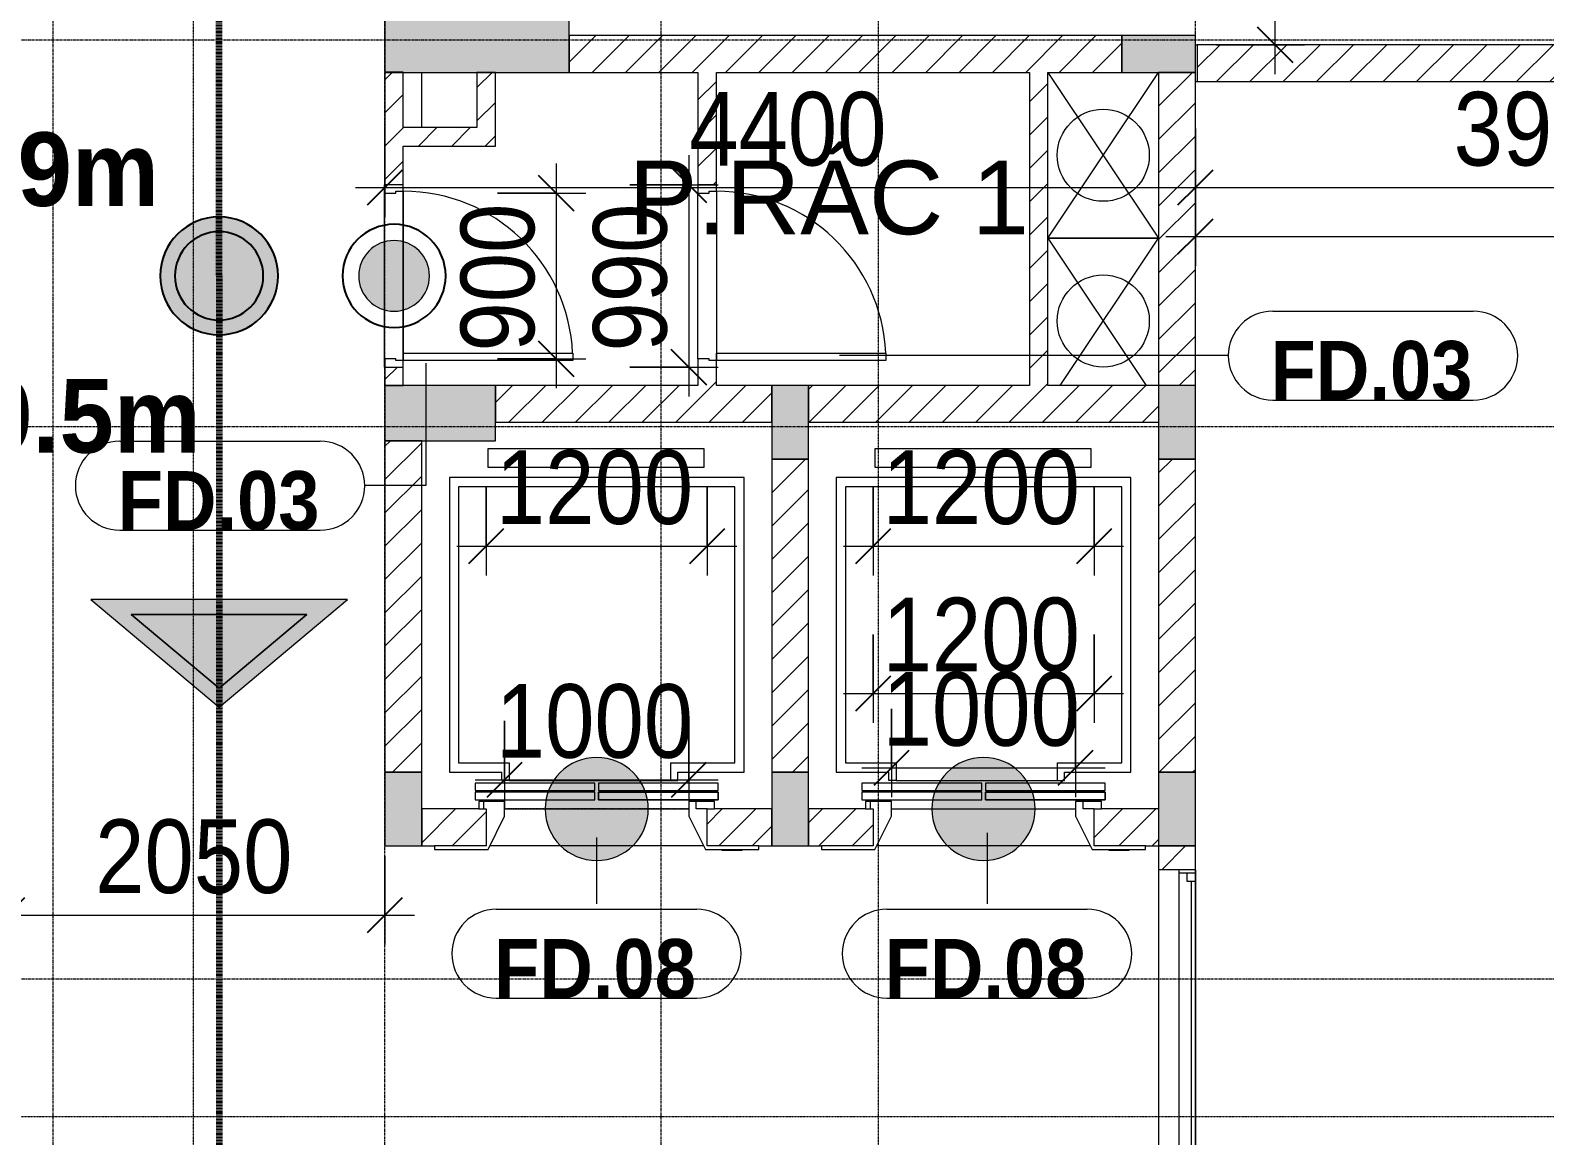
# Model space of a CAD drawing. Header units: millimetres. Extents: x 1591 to 239243, y -15958 to 82755.
# Drawn here: x 144526 to 152748, y 47587 to 53591 of the extents above; entities that cross this region are included whole.
import ezdxf

# ---------------------------------------------------------------- set-up
doc = ezdxf.new("R2010")
doc.units = ezdxf.units.MM
for name, pattern in [('1 NÉT CALL OUT', [6, 3, -3]), ('Dash 1_8_', [6.35, 3.175, -3.175]), ('Dash Dot 3_16_', [7.9375, 4.7625, -1.5875, 0, -1.5875]), ('Grid Line', [22.225, 12.7, -3.175, 3.175, -3.175])]:
    doc.linetypes.add(name, pattern=pattern)
for name, color, linetype, lineweight in [('0-1', 250, 'Continuous', 5), ('0-2', 7, 'Continuous', 9), ('A-ANNO-DIMS', 211, 'Continuous', 9), ('A-ANNO-DIMS-160', 211, 'Continuous', 9), ('A-ANNO-NOTE', 131, 'Continuous', 9), ('A-ANNO-NOTE-1', 131, 'Continuous', 25), ('A-AREA', 32, 'Dash 1_8_', 9), ('A-AREA-IDEN', 2, 'Continuous', 9), ('A-DETL-3', 90, '1 NÉT CALL OUT', 100), ('A-DETL-GENF-2', 10, 'Continuous', 9), ('A-DOOR-3', 10, 'Continuous', 9), ('A-DOOR-FRAM-1', 10, 'Continuous', 9), ('A-DOOR-IDEN', 31, 'Continuous', 9), ('A-FLOR', 192, 'Continuous', 9), ('A-FLOR-1', 7, 'Continuous', 9), ('A-FLOR-2', 9, 'Continuous', 9), ('A-GLAZ', 151, 'Continuous', 9), ('A-WALL', 113, 'Continuous', 9), ('A-WALL-3', 113, 'Continuous', 18), ('A-WALL-PATT-2', 111, 'Continuous', 9), ('G-ANNO-SYMB-1', 111, 'Dash Dot 3_16_', 18), ('G-ANNO-TEXT-2', 142, 'Continuous', 9), ('S-COLS-1', 52, 'Continuous', 5), ('S-COLS-2', 250, 'Continuous', 18), ('S-GRID-1', 1, 'Grid Line', 9)]:
    doc.layers.add(name, color=color, linetype=linetype, lineweight=lineweight)
doc.styles.add('Arial_10', font='arial_0.ttf', dxfattribs={"width": 0.95, "height": 400})
doc.styles.add('Arial_9', font='arial_0.ttf', dxfattribs={"height": 400})
doc.styles.add('Arial_B_4', font='arialbd_0.ttf', dxfattribs={"width": 0.9, "height": 320})
doc.styles.add('UTM Avo', font='UTM Avo.ttf', dxfattribs={"width": 0.9, "height": 400})
doc.dimstyles.new('1_Dim_chi_tiet_2_5', dxfattribs={"dimscale": 304.8, "dimtxt": 399.720379, "dimasz": 0.629921, "dimexe": 0.524934, "dimexo": 0.0625, "dimgap": 0.052493, "dimtad": 1, "dimdec": 0, "dimrnd": 5, "dimzin": 0, "dimdsep": 46, "dimtxsty": 'UTM Avo', "dimblk1": 'OBLIQUE', "dimblk2": 'OBLIQUE', "dimsah": 1, "dimcen": 0.09, "dimdle": 0.524934, "dimazin": 0, "dimtfac": 1, "dimtdec": 4, "dimtix": 1, "dimtmove": 0, "dimatfit": 3, "dimfxl": 1.049869, "dimfxlon": 1, "dimtvp": 1, "dimtolj": 1, "dimtzin": 0, "dimarcsym": 2})
doc.dimstyles.new('1_Dim_chi_tiet_2_5_1', dxfattribs={"dimscale": 304.8, "dimtxt": 399.720379, "dimasz": 0.629921, "dimexe": 0.524934, "dimexo": 0.0625, "dimgap": 0.052493, "dimtad": 1, "dimdec": 0, "dimrnd": 5, "dimzin": 0, "dimdsep": 46, "dimtxsty": 'UTM Avo', "dimblk1": 'OBLIQUE', "dimblk2": 'OBLIQUE', "dimsah": 1, "dimcen": 0.09, "dimdle": 0.524934, "dimazin": 0, "dimtfac": 1, "dimtdec": 4, "dimtix": 1, "dimtmove": 0, "dimatfit": 3, "dimfxl": 1.049869, "dimfxlon": 1, "dimtvp": 1, "dimtolj": 1, "dimtzin": 0, "dimarcsym": 2})
pattern_1 = [(45, (101998.83, 0), (-90.50967, 90.50967), [])]

# ---------------------------------------------------------------- blocks, each defined once
blk = doc.blocks.new('NCV_TKTC_KET CAU_rvt-1-TKCS_MB TẦNG 5')
at = {"layer": 'S-COLS-1'}
for points in [[(44952.6, 53361.9), (45452.6, 53362.3), (45452.6, 53711.9), (44452.6, 53711.9), (44452.6, 53361.9), (44831.3, 53361.9)], [(48833.1, 53362.3), (48852.6, 53362.3), (48852.6, 53562.3), (48452.6, 53561.9), (48452.6, 53362.3), (48652.6, 53362.3)], [(44652.6, 51361.9), (45052.6, 51361.9), (45052.6, 51661.9), (44452.6, 51661.9), (44452.6, 51361.9), (44652.6, 51361.9)], [(46752.6, 51261.9), (46752.6, 51661.9), (46552.6, 51661.9), (46552.6, 51261.9)], [(48652.6, 51261.9), (48852.6, 51261.9), (48852.6, 51661.9), (48652.6, 51661.9), (48652.6, 51461.9)], [(44452.6, 49161.9), (44652.6, 49161.9), (44652.6, 49561.9), (44452.6, 49561.9), (44452.6, 49486.9)], [(46752.6, 49161.9), (46752.6, 49561.9), (46552.6, 49561.9), (46552.6, 49161.9)], [(48652.6, 49161.9), (48852.6, 49161.9), (48852.5, 49561.9), (48652.6, 49561.9), (48652.6, 49161.9)]]:
    blk.add_hatch(color=256, dxfattribs=at).paths.add_polyline_path(points)
at = {"layer": 'A-FLOR-1'}
for p, q in [((44652.6, 53061.9), (44652.6, 53361.9)), ((48852.6, 53311.9), (48862.6, 53311.9))]:
    blk.add_line(p, q, dxfattribs=at)
at = {"layer": 'S-COLS-2'}
for p, q in [((44452.6, 53711.9), (44452.6, 53361.9)), ((45452.6, 53361.9), (45452.6, 53711.9)), ((48452.6, 53562.3), (48452.6, 53362.3)), ((48852.6, 53562.3), (48452.6, 53562.3)), ((48852.6, 53362.3), (48852.6, 53562.3)), ((44452.6, 53361.9), (45452.6, 53361.9)), ((48452.6, 53362.3), (48852.6, 53362.3)), ((44452.6, 51661.9), (44452.6, 51361.9)), ((45052.6, 51661.9), (44452.6, 51661.9)), ((45052.6, 51361.9), (45052.6, 51661.9)), ((46752.6, 51661.9), (46552.6, 51661.9)), ((46552.6, 51661.9), (46552.6, 51261.9)), ((46752.6, 51261.9), (46752.6, 51661.9)), ((48852.6, 51661.9), (48652.6, 51661.9)), ((48652.6, 51661.9), (48652.6, 51261.9)), ((48852.6, 51261.9), (48852.6, 51661.9)), ((44452.6, 51361.9), (45052.6, 51361.9)), ((46552.6, 51261.9), (46752.6, 51261.9)), ((48652.6, 51261.9), (48852.6, 51261.9)), ((44652.6, 49561.9), (44452.6, 49561.9)), ((44452.6, 49561.9), (44452.6, 49161.9)), ((44652.6, 49161.9), (44652.6, 49561.9)), ((46752.6, 49561.9), (46552.6, 49561.9)), ((46552.6, 49561.9), (46552.6, 49161.9)), ((46752.6, 49161.9), (46752.6, 49561.9)), ((48852.6, 49561.9), (48652.6, 49561.9)), ((48652.6, 49561.9), (48652.6, 49161.9)), ((48852.6, 49161.9), (48852.6, 49561.9)), ((44452.6, 49161.9), (44652.6, 49161.9)), ((46552.6, 49161.9), (46752.6, 49161.9)), ((48652.6, 49161.9), (48852.6, 49161.9))]:
    blk.add_line(p, q, dxfattribs=at)
blk = doc.blocks.new('NCV_TKTC_TANG 5_rvt-1-TKCS_MB TẦNG 5')
at = {"layer": 'A-FLOR-2'}
blk.add_line((48852.6, 53511.9), (48862.6, 53511.9), dxfattribs=at)
blk = doc.blocks.new('1_FAMILY RVT - W01-WxH 1400x3200xmm-489780-TKCS_MB TẦNG 5')
at = {"layer": 'A-GLAZ'}
for p, q in [((698.4, 172.39), (749.2, 197.79)), ((698.4, 172.39), (749.2, 146.99)), ((698.4, 172.39), (901.6, 172.39)), ((-1600, 96.19), (-1600, -103.81)), ((1600, 96.19), (-1600, 96.19)), ((-1600, 96.19), (-1536.5, 96.19)), ((-1580.95, 96.19), (-1580.95, 7.29)), ((-1536.5, 96.19), (-22.225, 96.19)), ((-1536.5, 96.19), (-1536.5, 51.74)), ((-22.225, 7.29), (-22.225, 96.19)), ((-22.225, 96.19), (22.225, 96.19)), ((22.225, 96.19), (1580.95, 96.19)), ((22.225, 96.19), (22.225, 7.29)), ((1580.95, 96.19), (1600, 96.19)), ((1580.95, 96.19), (1580.95, 7.29)), ((1600, -103.81), (1600, 96.19)), ((-1600, 7.29), (-1580.95, 7.29)), ((-1536.5, 51.74), (-1580.95, 51.74)), ((-1580.95, 7.29), (-22.225, 7.29)), ((-1536.5, 73.965), (-22.225, 73.965)), ((22.225, 51.74), (-22.225, 51.74)), ((-22.225, 7.29), (22.225, 7.29)), ((22.225, 29.515), (1536.5, 29.515)), ((22.225, 7.29), (1536.5, 7.29)), ((1536.5, 51.74), (1536.5, 7.29)), ((1580.95, 51.74), (1536.5, 51.74)), ((1536.5, 7.29), (1600, 7.29)), ((-1600, -103.81), (1600, -103.81))]:
    blk.add_line(p, q, dxfattribs=at)
blk = doc.blocks.new('Thang may HIEN - Dài x Rộng - 2000x2000-2402764-TKCS_MB TẦNG 5')
at = {"layer": 'A-DOOR-3'}
for p, q in [((-590, 120), (-880, 120)), ((-880, 120), (-880, 100)), ((-880, 100), (-600, 100)), ((-680, 124), (-790, 124)), ((-790, 124), (-790, 120)), ((-680, 120), (-680, 124)), ((-600, 100), (-600, -100)), ((-500, -60), (-590, 120)), ((590, 120), (500, -60)), ((880, 120), (590, 120)), ((600, -100), (600, 100)), ((600, 100), (880, 100)), ((880, 100), (880, 120)), ((-500, -140), (-500, -60)), ((500, -60), (500, -140)), ((-660, -190.4), (-660, -150.4)), ((-660, -150.4), (-10, -150.4)), ((-10, -150.4), (-660, -150.4)), ((-660, -150.4), (-660, -190.4)), ((-600, -100), (-640, -100)), ((-640, -100), (-640, -140)), ((-640, -140), (-540, -140)), ((-600, -100), (-540, -100)), ((-540, -100), (-540, -140)), ((-540, -140), (-500, -140)), ((-10, -150.4), (-10, -190.4)), ((-10, -190.4), (-10, -150.4)), ((660, -150.4), (10, -150.4)), ((10, -150.4), (10, -190.4)), ((10, -150.4), (10, -190.4)), ((660, -150.4), (10, -150.4)), ((500, -140), (615, -140)), ((615, -100), (600, -100)), ((615, -140), (615, -100)), ((640, -100), (615, -100)), ((615, -140), (640, -140)), ((640, -140), (640, -100)), ((660, -190.4), (660, -150.4)), ((660, -190.4), (660, -150.4)), ((-10, -190.4), (-660, -190.4)), ((-660, -190.4), (-10, -190.4)), ((-10, -200.4), (-660, -200.4)), ((-660, -200.4), (-660, -240.4)), ((-10, -200.4), (-660, -200.4)), ((-660, -200.4), (-660, -240.4)), ((-660, -240.4), (-10, -240.4)), ((-660, -240.4), (-10, -240.4)), ((-10, -240.4), (-10, -200.4)), ((-10, -240.4), (-10, -200.4)), ((10, -190.4), (660, -190.4)), ((10, -190.4), (660, -190.4)), ((10, -200.4), (10, -240.4)), ((660, -200.4), (10, -200.4)), ((10, -200.4), (10, -240.4)), ((660, -200.4), (10, -200.4)), ((10, -240.4), (660, -240.4)), ((10, -240.4), (660, -240.4)), ((660, -240.4), (660, -200.4)), ((660, -240.4), (660, -200.4)), ((-440, -300), (-800, -300)), ((-800, -300), (-800, -1900)), ((-440, -255), (-440, -300)), ((-400, -255), (-440, -255)), ((475, -255), (-400, -255)), ((-400, -350), (-400, -255)), ((475, -255), (515, -255)), ((475, -350), (475, -255)), ((515, -255), (515, -300)), ((800, -300), (515, -300)), ((800, -1900), (800, -300)), ((-400, -350), (-750, -350)), ((-750, -350), (-750, -1850)), ((750, -350), (475, -350)), ((750, -1850), (750, -350)), ((-750, -1850), (750, -1850)), ((-800, -1900), (800, -1900)), ((590.8, -1955.4), (-584.2, -1955.4)), ((-584.2, -1955.4), (-584.2, -2055.4)), ((590.8, -2055.4), (590.8, -1955.4)), ((-584.2, -2055.4), (590.8, -2055.4))]:
    blk.add_line(p, q, dxfattribs=at)
blk = doc.blocks.new('FD_02 - FD_03 - FD_03-KY THUAT-900x2200mm-801878-TKCS_MB TẦNG 5')
at = {"layer": 'A-DETL-GENF-2'}
for p, q in [((420, 50), (420, 970)), ((420, 970), (460, 970)), ((460, 970), (460, 50)), ((460, 50), (420, 50))]:
    blk.add_line(p, q, dxfattribs=at)
blk.add_arc((460, 50), 920, 92.49191, 180, dxfattribs=at)
at = {"layer": 'A-DOOR-FRAM-1'}
for p, q in [((-460, 50), (-495, 50)), ((-495, 50), (-495, -50)), ((-460, 10), (-460, 50)), ((-450, 10), (-460, 10)), ((-450, -50), (-450, 10)), ((460, 10), (450, 10)), ((450, 10), (450, -50)), ((495, 50), (460, 50)), ((460, 50), (460, 10)), ((495, -50), (495, 50)), ((-495, -50), (-450, -50)), ((450, -50), (495, -50))]:
    blk.add_line(p, q, dxfattribs=at)
blk = doc.blocks.new('DIMBLOCK6-TKCS_MB TẦNG 5')
at = {"layer": 'A-ANNO-DIMS-160'}
for p, q in [((144401.4, 49105.2), (144401.4, 48625.2)), ((144401.4, 48785.2), (144401.4, 49105.2)), ((146451.4, 49105.2), (146451.4, 48625.2)), ((146451.4, 48785.2), (146451.4, 49105.2)), ((144241.4, 48785.2), (146611.4, 48785.2))]:
    blk.add_line(p, q, dxfattribs=at)
at = {"layer": 'A-ANNO-DIMS-160', "lineweight": 25}
for p, q in [((144401.4, 48785.2), (144497.4, 48881.2)), ((146451.4, 48785.2), (146547.4, 48881.2)), ((144401.4, 48785.2), (144305.4, 48689.2)), ((146451.4, 48785.2), (146355.4, 48689.2))]:
    blk.add_line(p, q, dxfattribs=at)
at = {"layer": 'A-ANNO-DIMS-160', "color": 0, "insert": (144878.6, 49304.9), "char_height": 400, "width": 1314.636, "attachment_point": 1, "line_spacing_factor": 1.110334, "style": 'UTM Avo'}
blk.add_mtext('2050', dxfattribs=at)
blk = doc.blocks.new('_Oblique')
at = {"color": 0, "linetype": 'ByBlock', "lineweight": -2}
blk.add_line((-0.5, -0.5), (0.5, 0.5), dxfattribs=at)
blk = doc.blocks.new('DIMBLOCK99-TKCS_MB TẦNG 5')
at = {"layer": 'A-ANNO-DIMS-160'}
for p, q in [((148101, 52911.9), (148101, 51601.9)), ((147781, 52751.9), (148261, 52751.9)), ((148101, 52751.9), (147781, 52751.9)), ((147781, 51761.9), (148261, 51761.9)), ((148101, 51761.9), (147781, 51761.9))]:
    blk.add_line(p, q, dxfattribs=at)
at = {"layer": 'A-ANNO-DIMS-160', "lineweight": 25}
for p, q in [((148101, 52751.9), (148005, 52847.9)), ((148101, 52751.9), (148197, 52655.9)), ((148101, 51761.9), (148005, 51857.9)), ((148101, 51761.9), (148197, 51665.9))]:
    blk.add_line(p, q, dxfattribs=at)
at = {"layer": 'A-ANNO-DIMS-160', "color": 0, "insert": (147581.4, 51846.1), "char_height": 400, "width": 985.977, "attachment_point": 1, "rotation": 90, "line_spacing_factor": 1.110334, "style": 'UTM Avo'}
blk.add_mtext('990', dxfattribs=at)
blk = doc.blocks.new('DIMBLOCK146-TKCS_MB TẦNG 5')
at = {"layer": 'A-ANNO-DIMS-160'}
for p, q in [((147382.1, 52866.9), (147382.1, 51646.9)), ((147062.1, 52706.9), (147542.1, 52706.9)), ((147382.1, 52706.9), (147062.1, 52706.9)), ((147062.1, 51806.9), (147542.1, 51806.9)), ((147382.1, 51806.9), (147062.1, 51806.9))]:
    blk.add_line(p, q, dxfattribs=at)
at = {"layer": 'A-ANNO-DIMS-160', "lineweight": 25}
for p, q in [((147382.1, 52706.9), (147286.1, 52802.9)), ((147382.1, 52706.9), (147478.1, 52610.9)), ((147382.1, 51806.9), (147286.1, 51902.9)), ((147382.1, 51806.9), (147478.1, 51710.9))]:
    blk.add_line(p, q, dxfattribs=at)
at = {"layer": 'A-ANNO-DIMS-160', "color": 0, "insert": (146862.5, 51846.1), "char_height": 400, "width": 985.977, "attachment_point": 1, "rotation": 90, "line_spacing_factor": 1.110334, "style": 'UTM Avo'}
blk.add_mtext('900', dxfattribs=at)
blk = doc.blocks.new('STN_Door Tag - STN_Door Tag-1788670-TKCS_MB TẦNG 5')
at = {"layer": 'A-DOOR-IDEN'}
for p, q in [((-3.37, 1.495), (3.431, 1.495)), ((-3.37, -1.524), (3.431, -1.524))]:
    blk.add_line(p, q, dxfattribs=at)
for centre, start, end in [((-3.37, -0.015), 90, 270), ((3.431, -0.015), 270, 90)]:
    blk.add_arc(centre, 1.509, start, end, dxfattribs=at)
blk = doc.blocks.new('DIMBLOCK264-TKCS_MB TẦNG 5')
at = {"layer": 'A-ANNO-DIMS-160'}
for p, q in [((146451.4, 53056.6), (146451.4, 52576.6)), ((146451.4, 52736.6), (146451.4, 53056.6)), ((150851.4, 53056.6), (150851.4, 52576.6)), ((150851.4, 52736.6), (150851.4, 53056.6)), ((146291.4, 52736.6), (150851.4, 52736.6))]:
    blk.add_line(p, q, dxfattribs=at)
at = {"layer": 'A-ANNO-DIMS-160', "lineweight": 25}
for p, q in [((146451.4, 52736.6), (146547.4, 52832.6)), ((150851.4, 52736.6), (150947.4, 52832.6)), ((146451.4, 52736.6), (146355.4, 52640.6)), ((150851.4, 52736.6), (150755.4, 52640.6))]:
    blk.add_line(p, q, dxfattribs=at)
at = {"layer": 'A-ANNO-DIMS-160', "color": 0, "insert": (148103.6, 53256.2), "char_height": 400, "width": 1314.636, "attachment_point": 1, "line_spacing_factor": 1.110334, "style": 'UTM Avo'}
blk.add_mtext('4400', dxfattribs=at)
blk = doc.blocks.new('DIMBLOCK265-TKCS_MB TẦNG 5')
at = {"layer": 'A-ANNO-DIMS-160'}
for p, q in [((150851.4, 53056.6), (150851.4, 52576.6)), ((150851.4, 52736.6), (150851.4, 53056.6)), ((154751.4, 53056.6), (154751.4, 52576.6)), ((154751.4, 52736.6), (154751.4, 53056.6)), ((150851.4, 52736.6), (154751.4, 52736.6))]:
    blk.add_line(p, q, dxfattribs=at)
at = {"layer": 'A-ANNO-DIMS-160', "lineweight": 25}
for p, q in [((150851.4, 52736.6), (150947.4, 52832.6)), ((154751.4, 52736.6), (154847.4, 52832.6)), ((150851.4, 52736.6), (150755.4, 52640.6)), ((154751.4, 52736.6), (154655.4, 52640.6))]:
    blk.add_line(p, q, dxfattribs=at)
at = {"layer": 'A-ANNO-DIMS-160', "color": 0, "insert": (152253.6, 53256.2), "char_height": 400, "width": 1314.636, "attachment_point": 1, "line_spacing_factor": 1.110334, "style": 'UTM Avo'}
blk.add_mtext('3900', dxfattribs=at)
blk = doc.blocks.new('HDNDCT_GHI CHÚ CỬA CHỐNG CHÁY E30 - HDNDCT_GHI CHÚ CỬA CHỐNG CHÁY E30-1614707-TKCS_MB TẦNG 5')
at = {"layer": 'A-ANNO-NOTE'}
h = blk.add_hatch(color=256, dxfattribs=at)
edge = h.paths.add_edge_path()
edge.add_arc((0, 0), 1.75, 0, 180)
edge.add_arc((0, 0), 1.75, 180, 360)
for start, end in [(360, 180), (180, 360)]:
    blk.add_arc((0, 0), 1.75, start, end, dxfattribs=at)
blk = doc.blocks.new('HDNDCT_GHI CHÚ CỬA CHỐNG CHÁY EI60 - HDNDCT_GHI CHÚ CỬA CHỐNG CHÁY EI60-1614697-TKCS_MB TẦNG 5')
at = {"layer": 'A-ANNO-NOTE'}
h = blk.add_hatch(color=256, dxfattribs=at)
edge = h.paths.add_edge_path()
edge.add_arc((0, 0), 1.2, 0, 180)
edge.add_arc((0, 0), 1.2, 180, 360)
for radius, start, end in [(1.75, 360, 180), (1.2, 360, 180), (1.2, 180, 360)]:
    blk.add_arc((0, 0), radius, start, end, dxfattribs=at)
at = {"layer": 'A-ANNO-NOTE-1'}
for start, end in [(360, 180), (180, 360)]:
    blk.add_arc((0, 0), 1.75, start, end, dxfattribs=at)
blk = doc.blocks.new('HDNDCT_DIEM THOAT HIEM XA NHAT - HDNDCT_DIEM THOAT HIEM XA NHAT-1614703-TKCS_MB TẦNG 5')
at = {"layer": 'A-ANNO-NOTE'}
h = blk.add_hatch(color=256, dxfattribs=at)
edge = h.paths.add_edge_path()
edge.add_arc((0, 0), 2, 0, 180)
edge.add_arc((0, 0), 2, 180, 360)
edge = h.paths.add_edge_path()
edge.add_arc((0, 0), 1.5, 180, 360)
edge.add_arc((0, 0), 1.5, 360, 540)
h = blk.add_hatch(color=256, dxfattribs=at)
edge = h.paths.add_edge_path()
edge.add_arc((0, 0), 1.5, 0, 180)
edge.add_arc((0, 0), 1.5, 180, 360)
at = {"layer": 'A-ANNO-NOTE-1'}
for radius, start, end in [(2, 360, 180), (1.5, 0, 180), (1.5, 360, 180), (2, 180, 360), (1.5, 180, 0), (1.5, 180, 360)]:
    blk.add_arc((0, 0), radius, start, end, dxfattribs=at)
blk = doc.blocks.new('HDNDCT_MŨI TÊN THOÁT HIỂM - HDNDCT_MŨI TÊN THOÁT HIỂM-1614704-TKCS_MB TẦNG 5')
at = {"layer": 'A-ANNO-NOTE'}
h = blk.add_hatch(color=256, dxfattribs=at)
h.paths.add_polyline_path([(-3.153, 0), (0.5, 4.353), (0.5, -4.353)])
h.paths.add_polyline_path([(-2.5, 0), (0, -2.979), (0, 2.979)])
blk.add_hatch(color=256, dxfattribs=at).paths.add_polyline_path([(0, 2.979), (0, -2.979), (-2.5, 0)])
for p, q in [((0.5, 4.353), (-3.153, 0)), ((0.5, -4.353), (0.5, 4.353)), ((-2.5, 0), (0, 2.979)), ((0, 2.979), (-2.5, 0)), ((0, 2.979), (0, -2.979)), ((0, -2.979), (0, 2.979)), ((-3.153, 0), (0.5, -4.353)), ((0, -2.979), (-2.5, 0)), ((-2.5, 0), (0, -2.979))]:
    blk.add_line(p, q, dxfattribs=at)
blk = doc.blocks.new('DIMBLOCK282-TKCS_MB TẦNG 5')
at = {"layer": 'A-ANNO-DIMS-160'}
for p, q in [((149101.5, 50309.7), (149101.5, 49829.7)), ((149101.5, 49989.7), (149101.5, 50309.7)), ((150301.5, 50309.7), (150301.5, 49829.7)), ((150301.5, 49989.7), (150301.5, 50309.7)), ((148941.5, 49989.7), (150461.5, 49989.7))]:
    blk.add_line(p, q, dxfattribs=at)
at = {"layer": 'A-ANNO-DIMS-160', "lineweight": 25}
for p, q in [((149101.5, 49989.7), (149197.5, 50085.7)), ((150301.5, 49989.7), (150397.5, 50085.7)), ((149101.5, 49989.7), (149005.5, 49893.7)), ((150301.5, 49989.7), (150205.5, 49893.7))]:
    blk.add_line(p, q, dxfattribs=at)
at = {"layer": 'A-ANNO-DIMS-160', "color": 0, "insert": (149153.7, 50509.3), "char_height": 400, "width": 1314.636, "attachment_point": 1, "line_spacing_factor": 1.110334, "style": 'UTM Avo'}
blk.add_mtext('1200', dxfattribs=at)
blk = doc.blocks.new('DIMBLOCK298-TKCS_MB TẦNG 5')
at = {"layer": 'A-ANNO-DIMS-160'}
for p, q in [((150851.4, 52791.6), (150851.4, 52311.6)), ((150851.4, 52471.6), (150851.4, 52791.6)), ((156651.4, 52791.6), (156651.4, 52311.6)), ((156651.4, 52471.6), (156651.4, 52791.6)), ((150691.4, 52471.6), (156811.4, 52471.6))]:
    blk.add_line(p, q, dxfattribs=at)
at = {"layer": 'A-ANNO-DIMS-160', "lineweight": 25}
for p, q in [((150851.4, 52471.6), (150947.4, 52567.6)), ((156651.4, 52471.6), (156747.4, 52567.6)), ((150851.4, 52471.6), (150755.4, 52375.6)), ((156651.4, 52471.6), (156555.4, 52375.6))]:
    blk.add_line(p, q, dxfattribs=at)
at = {"layer": 'A-ANNO-DIMS-160', "color": 0, "insert": (153203.6, 52991.2), "char_height": 400, "width": 1314.636, "attachment_point": 1, "line_spacing_factor": 1.110334, "style": 'UTM Avo'}
blk.add_mtext('5800', dxfattribs=at)
blk = doc.blocks.new('DIMBLOCK312-TKCS_MB TẦNG 5')
at = {"layer": 'A-ANNO-DIMS-160'}
for p, q in [((151284.7, 53351.9), (151284.7, 61796.9)), ((150964.7, 61636.9), (151444.7, 61636.9)), ((151284.7, 61636.9), (150964.7, 61636.9)), ((150964.7, 53511.9), (151444.7, 53511.9)), ((151284.7, 53511.9), (150964.7, 53511.9))]:
    blk.add_line(p, q, dxfattribs=at)
at = {"layer": 'A-ANNO-DIMS-160', "lineweight": 25}
for p, q in [((151284.7, 61636.9), (151188.7, 61732.9)), ((151284.7, 61636.9), (151380.7, 61540.9)), ((151284.7, 53511.9), (151188.7, 53607.9)), ((151284.7, 53511.9), (151380.7, 53415.9))]:
    blk.add_line(p, q, dxfattribs=at)
at = {"layer": 'A-ANNO-DIMS-160', "color": 0, "insert": (150765, 57026.7), "char_height": 400, "width": 1314.636, "attachment_point": 1, "rotation": 90, "line_spacing_factor": 1.110334, "style": 'UTM Avo'}
blk.add_mtext('8125', dxfattribs=at)
blk = doc.blocks.new('DIMBLOCK325-TKCS_MB TẦNG 5')
at = {"layer": 'A-ANNO-DIMS-160'}
for p, q in [((147001.4, 51109.7), (147001.4, 50629.7)), ((147001.4, 50789.7), (147001.4, 51109.7)), ((148201.4, 51109.7), (148201.4, 50629.7)), ((148201.4, 50789.7), (148201.4, 51109.7)), ((146841.4, 50789.7), (148361.4, 50789.7))]:
    blk.add_line(p, q, dxfattribs=at)
at = {"layer": 'A-ANNO-DIMS-160', "lineweight": 25}
for p, q in [((147001.4, 50789.7), (147097.4, 50885.7)), ((148201.4, 50789.7), (148297.4, 50885.7)), ((147001.4, 50789.7), (146905.4, 50693.7)), ((148201.4, 50789.7), (148105.4, 50693.7))]:
    blk.add_line(p, q, dxfattribs=at)
at = {"layer": 'A-ANNO-DIMS-160', "color": 0, "insert": (147053.6, 51309.3), "char_height": 400, "width": 1314.636, "attachment_point": 1, "line_spacing_factor": 1.110334, "style": 'UTM Avo'}
blk.add_mtext('1200', dxfattribs=at)
blk = doc.blocks.new('DIMBLOCK326-TKCS_MB TẦNG 5')
at = {"layer": 'A-ANNO-DIMS-160'}
for p, q in [((147101.4, 49840.1), (147101.4, 49360.1)), ((147101.4, 49520.1), (147101.4, 49840.1)), ((148101.4, 49840.1), (148101.4, 49360.1)), ((148101.4, 49520.1), (148101.4, 49840.1)), ((146941.4, 49520.1), (148261.4, 49520.1))]:
    blk.add_line(p, q, dxfattribs=at)
at = {"layer": 'A-ANNO-DIMS-160', "lineweight": 25}
for p, q in [((147101.4, 49520.1), (147197.4, 49616.1)), ((148101.4, 49520.1), (148197.4, 49616.1)), ((147101.4, 49520.1), (147005.4, 49424.1)), ((148101.4, 49520.1), (148005.4, 49424.1))]:
    blk.add_line(p, q, dxfattribs=at)
at = {"layer": 'A-ANNO-DIMS-160', "color": 0, "insert": (147053.6, 50039.7), "char_height": 400, "width": 1314.636, "attachment_point": 1, "line_spacing_factor": 1.110334, "style": 'UTM Avo'}
blk.add_mtext('1000', dxfattribs=at)
blk = doc.blocks.new('DIMBLOCK327-TKCS_MB TẦNG 5')
at = {"layer": 'A-ANNO-DIMS-160'}
for p, q in [((149201.5, 49905.2), (149201.5, 49425.2)), ((149201.5, 49585.2), (149201.5, 49905.2)), ((150201.5, 49905.2), (150201.5, 49425.2)), ((150201.5, 49585.2), (150201.5, 49905.2)), ((149041.5, 49585.2), (150361.5, 49585.2))]:
    blk.add_line(p, q, dxfattribs=at)
at = {"layer": 'A-ANNO-DIMS-160', "lineweight": 25}
for p, q in [((149201.5, 49585.2), (149297.5, 49681.2)), ((150201.5, 49585.2), (150297.5, 49681.2)), ((149201.5, 49585.2), (149105.5, 49489.2)), ((150201.5, 49585.2), (150105.5, 49489.2))]:
    blk.add_line(p, q, dxfattribs=at)
at = {"layer": 'A-ANNO-DIMS-160', "color": 0, "insert": (149153.7, 50104.9), "char_height": 400, "width": 1314.636, "attachment_point": 1, "line_spacing_factor": 1.110334, "style": 'UTM Avo'}
blk.add_mtext('1000', dxfattribs=at)
blk = doc.blocks.new('DIMBLOCK328-TKCS_MB TẦNG 5')
at = {"layer": 'A-ANNO-DIMS-160'}
for p, q in [((149101.5, 51109.7), (149101.5, 50629.7)), ((149101.5, 50789.7), (149101.5, 51109.7)), ((150301.5, 51109.7), (150301.5, 50629.7)), ((150301.5, 50789.7), (150301.5, 51109.7)), ((148941.5, 50789.7), (150461.5, 50789.7))]:
    blk.add_line(p, q, dxfattribs=at)
at = {"layer": 'A-ANNO-DIMS-160', "lineweight": 25}
for p, q in [((149101.5, 50789.7), (149197.5, 50885.7)), ((150301.5, 50789.7), (150397.5, 50885.7)), ((149101.5, 50789.7), (149005.5, 50693.7)), ((150301.5, 50789.7), (150205.5, 50693.7))]:
    blk.add_line(p, q, dxfattribs=at)
at = {"layer": 'A-ANNO-DIMS-160', "color": 0, "insert": (149153.7, 51309.3), "char_height": 400, "width": 1314.636, "attachment_point": 1, "line_spacing_factor": 1.110334, "style": 'UTM Avo'}
blk.add_mtext('1200', dxfattribs=at)

msp = doc.modelspace()

# ---------------------------------------------------------------- hatches: boundary and pattern name
at = {"layer": 'A-WALL-PATT-2'}
h = msp.add_hatch(dxfattribs=at)
h.set_pattern_fill('FP_1', color=256, style=0, pattern_type=2)
h.set_pattern_definition(pattern_1)
h.paths.add_polyline_path([(147451.5, 53361.9), (150451.5, 53362.3), (150451.5, 53561.9), (147451.5, 53561.9), (147451.5, 53362)])
h = msp.add_hatch(dxfattribs=at)
h.set_pattern_fill('FP_1', color=256, style=0, pattern_type=2)
h.set_pattern_definition(pattern_1)
h.paths.add_polyline_path([(151666.2, 53311.9), (154751.5, 53311.9), (154751.5, 53511.9), (150861.5, 53511.9), (150861.5, 53311.9), (151151.8, 53311.9)])
h = msp.add_hatch(dxfattribs=at)
h.set_pattern_fill('FP_1', color=256, style=0, pattern_type=2)
h.set_pattern_definition(pattern_1)
h.paths.add_polyline_path([(146551.4, 51661.9), (146551.4, 51761.9), (146451.4, 51761.9), (146451.5, 51661.9)])
h.paths.add_polyline_path([(146551.4, 52751.9), (146551.4, 53361.9), (146451.4, 53361.9), (146451.5, 52751.9), (146511.4, 52751.9)])
h = msp.add_hatch(dxfattribs=at)
h.set_pattern_fill('FP_1', color=256, style=0, pattern_type=2)
h.set_pattern_definition(pattern_1)
h.paths.add_polyline_path([(147051.5, 52961.9), (147051.5, 53361.9), (146951.5, 53361.9), (146951.5, 52961.9), (147051.5, 52961.9)])
h = msp.add_hatch(dxfattribs=at)
h.set_pattern_fill('FP_1', color=256, style=0, pattern_type=2)
h.set_pattern_definition(pattern_1)
h.paths.add_polyline_path([(148151.3, 51661.9), (148251.3, 51661.9), (148251.3, 51761.9), (148151.3, 51761.9), (148151.3, 51728.6)])
h.paths.add_polyline_path([(148251.3, 52751.9), (148251.3, 53361.9), (148151.3, 53361.9), (148151.3, 52751.9), (148211.3, 52751.9)])
h = msp.add_hatch(dxfattribs=at)
h.set_pattern_fill('FP_1', color=256, style=0, pattern_type=2)
h.set_pattern_definition(pattern_1)
h.paths.add_polyline_path([(150051.3, 51661.9), (150051.3, 53361.9), (149951.3, 53361.9), (149951.3, 51661.9)])
h = msp.add_hatch(dxfattribs=at)
h.set_pattern_fill('FP_1', color=256, style=0, pattern_type=2)
h.set_pattern_definition(pattern_1)
h.paths.add_polyline_path([(150651.5, 51661.9), (150851.5, 51661.9), (150851.4, 53361.9), (150651.5, 53361.9), (150651.5, 53246.5)])
h = msp.add_hatch(dxfattribs=at)
h.set_pattern_fill('FP_1', color=256, style=0, pattern_type=2)
h.set_pattern_definition(pattern_1)
h.paths.add_polyline_path([(146932.7, 52961.9), (146951.5, 52961.9), (146951.5, 53061.9), (146551.4, 53061.9), (146551.4, 52961.9), (146915.8, 52961.9)])
h = msp.add_hatch(dxfattribs=at)
h.set_pattern_fill('FP_1', color=256, style=0, pattern_type=2)
h.set_pattern_definition(pattern_1)
h.paths.add_polyline_path([(148551.4, 51461.9), (148551.5, 51462), (148551.5, 51661.9), (147051.4, 51661.9), (147051.4, 51461.9)])
h = msp.add_hatch(dxfattribs=at)
h.set_pattern_fill('FP_1', color=256, style=0, pattern_type=2)
h.set_pattern_definition(pattern_1)
h.paths.add_polyline_path([(150651.5, 51461.9), (150651.5, 51661.9), (148751.5, 51661.9), (148751.5, 51461.9), (150054.2, 51461.9)])
h = msp.add_hatch(dxfattribs=at)
h.set_pattern_fill('FP_1', color=256, style=0, pattern_type=2)
h.set_pattern_definition(pattern_1)
h.paths.add_polyline_path([(146451.4, 49561.9), (146651.4, 49561.9), (146651.4, 51361.9), (146451.4, 51361.9), (146451.4, 49561.9)])
h = msp.add_hatch(dxfattribs=at)
h.set_pattern_fill('FP_1', color=256, style=0, pattern_type=2)
h.set_pattern_definition(pattern_1)
h.paths.add_polyline_path([(148551.5, 49561.9), (148751.5, 49561.9), (148751.5, 51261.9), (148551.5, 51261.9), (148551.5, 51130.1)])
h = msp.add_hatch(dxfattribs=at)
h.set_pattern_fill('FP_1', color=256, style=0, pattern_type=2)
h.set_pattern_definition(pattern_1)
h.paths.add_polyline_path([(150651.5, 49561.9), (150851.5, 49561.9), (150851.5, 51261.9), (150651.5, 51261.9), (150651.5, 51130.1)])
h = msp.add_hatch(dxfattribs=at)
h.set_pattern_fill('FP_1', color=256, style=0, pattern_type=2)
h.set_pattern_definition(pattern_1)
h.paths.add_polyline_path([(148481.4, 49161.9), (148551.5, 49161.9), (148551.5, 49361.9), (148201.4, 49361.9), (148201.4, 49161.9), (148442.1, 49161.9)])
h.paths.add_polyline_path([(146830.1, 49161.9), (147001.4, 49161.9), (147001.4, 49361.9), (146651.4, 49361.9), (146651.4, 49161.9), (146721.4, 49161.9)])
h = msp.add_hatch(dxfattribs=at)
h.set_pattern_fill('FP_1', color=256, style=0, pattern_type=2)
h.set_pattern_definition(pattern_1)
h.paths.add_polyline_path([(150301.5, 49161.9), (150651.4, 49161.9), (150651.4, 49361.9), (150301.5, 49361.9), (150301.5, 49321.9)])
h.paths.add_polyline_path([(148751.5, 49161.9), (149101.5, 49161.9), (149101.5, 49361.9), (148751.5, 49361.9), (148751.5, 49221.9)])
h = msp.add_hatch(dxfattribs=at)
h.set_pattern_fill('FP_1', color=256, style=0, pattern_type=2)
h.set_pattern_definition(pattern_1)
h.paths.add_polyline_path([(150851.5, 45737), (150851.3, 45832), (150651.5, 45832), (150651.5, 45737), (150851.4, 45737)])
h.paths.add_polyline_path([(150851.3, 49032), (150851.5, 49032), (150851.3, 49161.9), (150651.5, 49161.9), (150651.5, 49032), (150684.4, 49032)])

# ---------------------------------------------------------------- linework, layer by layer
at = {"layer": '0-2'}
for p, q in [((150051.4, 52462.3), (150651.3, 53361.9)), ((150051.4, 53361.9), (150651.3, 52462.3)), ((150051.4, 52462.3), (150051.4, 53361.9)), ((150451.5, 53361.9), (150651.3, 53361.9)), ((150651.3, 53361.9), (150651.3, 52462.3)), ((150651.3, 52462.3), (150051.4, 52462.3)), ((150051.4, 52461.9), (150584.9, 51661.9)), ((150051.4, 51661.9), (150051.4, 52461.9)), ((150051.4, 52461.9), (150651.3, 52461.9)), ((150117.9, 51661.9), (150651.3, 52461.9)), ((150651.3, 52461.9), (150651.3, 51661.9))]:
    msp.add_line(p, q, dxfattribs=at)
for centre in [(150351.3, 52911.9), (150351.3, 52011.9)]:
    msp.add_circle(centre, 250, dxfattribs=at)
at = {"layer": 'A-AREA'}
for p, q in [((150851.5, 53511.9), (150861.5, 53511.9)), ((148101.4, 49361.9), (147101.4, 49361.9)), ((149201.5, 49361.9), (150201.5, 49361.9))]:
    msp.add_line(p, q, dxfattribs=at)
at = {"layer": 'A-DETL-3'}
for q in [(145551.4, 71435.3), (145551.4, 36340.3)]:
    msp.add_line((145551.4, 52256.9), q, dxfattribs=at)
at = {"layer": 'A-DOOR-IDEN'}
for p, q in [((148919.7, 51825.6), (149953.2, 51825.6)), ((149953.2, 51825.6), (151030.3, 51825.6)), ((146674.5, 51783), (146674.5, 51118.9)), ((146674.5, 51118.9), (146342.4, 51118.9)), ((147600.2, 49206.7), (147600.2, 48847.5)), ((149720.4, 49233), (149720.4, 48847.5))]:
    msp.add_line(p, q, dxfattribs=at)
at = {"layer": 'A-FLOR'}
for p, q in [((146651.4, 53061.9), (146651.4, 53361.9)), ((150051.4, 52462.3), (150051.4, 53361.9)), ((150451.5, 53361.9), (150651.5, 53361.9)), ((150651.5, 53361.9), (150651.5, 53362.4)), ((146451.4, 52751.9), (146448.4, 52751.9)), ((146448.4, 52751.9), (146448.4, 51761.9)), ((146551.4, 52716.9), (146551.4, 51796.9)), ((146551.4, 51796.9), (146551.4, 52716.9)), ((150651.5, 52462.3), (150051.4, 52462.3)), ((150051.4, 51661.9), (150051.4, 52461.9)), ((150051.4, 52461.9), (150651.5, 52461.9)), ((146448.4, 51761.9), (146451.4, 51761.9)), ((148551.4, 51461.9), (148551.4, 51437.4))]:
    msp.add_line(p, q, dxfattribs=at)
at = {"layer": 'A-WALL'}
for p, q in [((148151.3, 51806.9), (148151.3, 52706.9)), ((148251.3, 52716.9), (148251.3, 51796.9)), ((147101.4, 49361.9), (148101.4, 49361.9)), ((149201.5, 49361.9), (150201.5, 49361.9)), ((148181.4, 49161.9), (147021.4, 49161.9)), ((150281.5, 49161.9), (149121.5, 49161.9))]:
    msp.add_line(p, q, dxfattribs=at)
at = {"layer": 'A-WALL-3'}
for p, q in [((150451.5, 53561.9), (147451.5, 53561.9)), ((147451.5, 53561.9), (147451.5, 53361.9)), ((150451.5, 53361.9), (150451.5, 53561.9)), ((154751.5, 53511.9), (150861.5, 53511.9)), ((150861.5, 53511.9), (150861.5, 53311.9)), ((146451.4, 53362.4), (146451.4, 52751.9)), ((146551.4, 53362.4), (146451.4, 53362.4)), ((146551.4, 53061.9), (146551.4, 53362.4)), ((146951.5, 53361.9), (146951.5, 53061.9)), ((147051.5, 53361.9), (146951.5, 53361.9)), ((147051.5, 52961.9), (147051.5, 53361.9)), ((147451.5, 53361.9), (148151.3, 53361.9)), ((148151.3, 53361.9), (148151.3, 52751.9)), ((148251.3, 53361.9), (149951.3, 53361.9)), ((148251.3, 52751.9), (148251.3, 53361.9)), ((149951.3, 53361.9), (149951.3, 51661.9)), ((150051.3, 53361.9), (150451.5, 53361.9)), ((150051.3, 51661.9), (150051.3, 53361.9)), ((150851.5, 53361.9), (150651.5, 53361.9)), ((150651.5, 53361.9), (150651.5, 51461.9)), ((150851.5, 51661.9), (150851.5, 53361.9)), ((150861.5, 53311.9), (154751.5, 53311.9)), ((146951.5, 53061.9), (146551.4, 53061.9)), ((146551.4, 52751.9), (146551.4, 52961.9)), ((146551.4, 52961.9), (147051.5, 52961.9)), ((146451.4, 51761.9), (146451.4, 51661.9)), ((146551.4, 51661.9), (146551.4, 51761.9)), ((148151.3, 51761.9), (148151.3, 51661.9)), ((148251.3, 51661.9), (148251.3, 51761.9)), ((146451.4, 51661.9), (146551.4, 51661.9)), ((148151.3, 51661.9), (147051.4, 51661.9)), ((147051.4, 51661.9), (147051.4, 51461.9)), ((148551.5, 51661.9), (148251.3, 51661.9)), ((148551.5, 51461.9), (148551.5, 51661.9)), ((149951.3, 51661.9), (148751.5, 51661.9)), ((148751.5, 51661.9), (148751.5, 51461.9)), ((150851.5, 51661.9), (150051.3, 51661.9)), ((147051.4, 51461.9), (148551.5, 51461.9)), ((148751.5, 51461.9), (150651.5, 51461.9)), ((146651.4, 51361.9), (146451.4, 51361.9)), ((146451.4, 51361.9), (146451.4, 49561.9)), ((146651.4, 49561.9), (146651.4, 51361.9)), ((148751.5, 51261.9), (148551.5, 51261.9)), ((148551.5, 51261.9), (148551.5, 49561.9)), ((148751.5, 49561.9), (148751.5, 51261.9)), ((150651.5, 51261.9), (150651.5, 49561.9)), ((150851.5, 51261.9), (150651.5, 51261.9)), ((150851.5, 49561.9), (150851.5, 51261.9)), ((146451.4, 49561.9), (146651.4, 49561.9)), ((148551.5, 49561.9), (148751.5, 49561.9)), ((150651.5, 49561.9), (150851.5, 49561.9)), ((146961.4, 49361.9), (146651.4, 49361.9)), ((146651.4, 49361.9), (146651.4, 49161.9)), ((148551.5, 49361.9), (148241.4, 49361.9)), ((148551.5, 49161.9), (148551.5, 49361.9)), ((149061.5, 49361.9), (148751.5, 49361.9)), ((148751.5, 49361.9), (148751.5, 49161.9)), ((150651.5, 49361.9), (150341.5, 49361.9)), ((150651.5, 49361.9), (150651.5, 49032)), ((146651.4, 49161.9), (146721.4, 49161.9)), ((148481.4, 49161.9), (148551.5, 49161.9)), ((148751.5, 49161.9), (148821.5, 49161.9)), ((150581.5, 49161.9), (150651.5, 49161.9)), ((150851.5, 49161.9), (150651.5, 49161.9)), ((150851.5, 49032), (150851.5, 49161.9))]:
    msp.add_line(p, q, dxfattribs=at)
at = {"layer": 'G-ANNO-SYMB-1'}
for p, q in [((145410.2, 82373.8), (145410.2, 13320.5)), ((149130.2, 82373.8), (149130.2, 13320.5)), ((130746.6, 47691.5), (236925.7, 47691.5))]:
    msp.add_line(p, q, dxfattribs=at)
at = {"layer": 'S-GRID-1'}
for p, q in [((144651.4, 19118.3), (144651.4, 76659.6)), ((146451.4, 19118.3), (146451.4, 76659.6)), ((147951.4, 19118.3), (147951.4, 76659.6)), ((150851.4, 19118.3), (150851.4, 76659.6)), ((229978.4, 53536.9), (136410.9, 53536.9)), ((229978.4, 51436.9), (136410.9, 51436.9)), ((229978.4, 48436.9), (136410.9, 48436.9))]:
    msp.add_line(p, q, dxfattribs=at)

# ---------------------------------------------------------------- block references
at = {"layer": '0-1'}
for name in ['NCV_TKTC_KET CAU_rvt-1-TKCS_MB TẦNG 5', 'NCV_TKTC_TANG 5_rvt-1-TKCS_MB TẦNG 5']:
    msp.add_blockref(name, (101998.8, 0), dxfattribs=at)
at = {"layer": 'A-ANNO-NOTE', "xscale": 160, "yscale": 160, "zscale": 160}
for name, p in [('HDNDCT_DIEM THOAT HIEM XA NHAT - HDNDCT_DIEM THOAT HIEM XA NHAT-1614703-TKCS_MB TẦNG 5', (145551.4, 52256.9)), ('HDNDCT_GHI CHÚ CỬA CHỐNG CHÁY EI60 - HDNDCT_GHI CHÚ CỬA CHỐNG CHÁY EI60-1614697-TKCS_MB TẦNG 5', (146501.5, 52256.9)), ('HDNDCT_GHI CHÚ CỬA CHỐNG CHÁY E30 - HDNDCT_GHI CHÚ CỬA CHỐNG CHÁY E30-1614707-TKCS_MB TẦNG 5', (147601.5, 49361.9)), ('HDNDCT_GHI CHÚ CỬA CHỐNG CHÁY E30 - HDNDCT_GHI CHÚ CỬA CHỐNG CHÁY E30-1614707-TKCS_MB TẦNG 5', (149701.4, 49361.9))]:
    msp.add_blockref(name, p, dxfattribs=at)
at = {"layer": 'A-ANNO-NOTE', "xscale": 160, "yscale": 160, "zscale": 160, "rotation": 89.99999999999993}
msp.add_blockref('HDNDCT_MŨI TÊN THOÁT HIỂM - HDNDCT_MŨI TÊN THOÁT HIỂM-1614704-TKCS_MB TẦNG 5', (145551.4, 50418.7), dxfattribs=at)
at = {"layer": 'A-DOOR-3'}
for name, p, rotation in [('FD_02 - FD_03 - FD_03-KY THUAT-900x2200mm-801878-TKCS_MB TẦNG 5', (146501.4, 52256.9), 270), ('FD_02 - FD_03 - FD_03-KY THUAT-900x2200mm-801878-TKCS_MB TẦNG 5', (148201.3, 52256.9), 270), ('Thang may HIEN - Dài x Rộng - 2000x2000-2402764-TKCS_MB TẦNG 5', (147601.4, 49261.9), 180), ('Thang may HIEN - Dài x Rộng - 2000x2000-2402764-TKCS_MB TẦNG 5', (149701.5, 49261.9), 180)]:
    msp.add_blockref(name, p, dxfattribs=dict(at, rotation=rotation))
at = {"layer": 'A-DOOR-IDEN', "xscale": 159.9999999999999, "yscale": 159.9999999999999, "zscale": 159.9999999999999}
for p in [(151811, 51826.3), (145552, 51119.6), (147595.3, 48578.6), (149715.5, 48578.6)]:
    msp.add_blockref('STN_Door Tag - STN_Door Tag-1788670-TKCS_MB TẦNG 5', p, dxfattribs=at)
at = {"layer": 'A-GLAZ', "rotation": 269.9999999999999}
msp.add_blockref('1_FAMILY RVT - W01-WxH 1400x3200xmm-489780-TKCS_MB TẦNG 5', (150755.3, 47432), dxfattribs=at)

# ---------------------------------------------------------------- texts
at = {"layer": 'A-AREA-IDEN', "insert": (148862, 52477.4), "char_height": 400, "width": 2180.8, "attachment_point": 8, "line_spacing_factor": 0.936439, "style": 'Arial_9'}
msp.add_mtext('\\pt8,16,24,32,40,48,56,64,72,80,88,96,104,112,120,128,136,144,152,160,168,176,184,192,200,208,216,224,232,240,248,256;P.RÁC 1', dxfattribs=at)
at = {"layer": 'A-DOOR-IDEN', "char_height": 320, "width": 1124.64, "attachment_point": 5, "line_spacing_factor": 0.936439, "style": 'Arial_B_4'}
for s, insert in [('\\pt7.2,14.4,21.6,28.8,36,43.2,50.4,57.6,64.8,72,79.2,86.4,93.6,100.8,108,115.2,122.4,129.6,136.8,144,151.2,158.4,165.6,172.8,180,187.2,194.4,201.6,208.8,216,223.2,230.4;FD.03', (151807.7, 51740.9)), ('\\pt7.2,14.4,21.6,28.8,36,43.2,50.4,57.6,64.8,72,79.2,86.4,93.6,100.8,108,115.2,122.4,129.6,136.8,144,151.2,158.4,165.6,172.8,180,187.2,194.4,201.6,208.8,216,223.2,230.4;FD.03', (145548.7, 51034.2)), ('\\pt7.2,14.4,21.6,28.8,36,43.2,50.4,57.6,64.8,72,79.2,86.4,93.6,100.8,108,115.2,122.4,129.6,136.8,144,151.2,158.4,165.6,172.8,180,187.2,194.4,201.6,208.8,216,223.2,230.4;FD.08', (147592.1, 48493.2)), ('\\pt7.2,14.4,21.6,28.8,36,43.2,50.4,57.6,64.8,72,79.2,86.4,93.6,100.8,108,115.2,122.4,129.6,136.8,144,151.2,158.4,165.6,172.8,180,187.2,194.4,201.6,208.8,216,223.2,230.4;FD.08', (149712.3, 48493.2))]:
    msp.add_mtext(s, dxfattribs=dict(at, insert=insert))
at = {"layer": 'G-ANNO-TEXT-2', "char_height": 400, "attachment_point": 5, "line_spacing_factor": 0.936439, "style": 'Arial_10'}
for s, insert, width in [('\\pt1824,3648,5472,7296,9120,10944,12768,14592,16416,18240,20064,21888,23712,25536,27360,29184,31008,32832,34656,36480,38304,40128,41952,43776,45600,47424,49248,51072,52896,54720,56544,58368;{\\fArial|b1|i0|c0|p34;19m}', (144693.5, 52833.5), 1146.08), ('\\pt1824,3648,5472,7296,9120,10944,12768,14592,16416,18240,20064,21888,23712,25536,27360,29184,31008,32832,34656,36480,38304,40128,41952,43776,45600,47424,49248,51072,52896,54720,56544,58368;{\\fArial|b1|i0|c0|p34;19.5m}', (144699.6, 51493.5), 1659.84)]:
    msp.add_mtext(s, dxfattribs=dict(at, insert=insert, width=width))

# ---------------------------------------------------------------- dimensions: what is measured, and where the dimension line sits
at = {"layer": 'A-ANNO-DIMS'}
for base, p1, p2, dimstyle, override, picture, middle in [((151284.7, 61636.9), (150964.7, 53511.9), (150964.7, 61636.9), '1_Dim_chi_tiet_2_5_1', {"dimpost": '<>', "dimfxl": 8125}, 'DIMBLOCK312-TKCS_MB TẦNG 5', (151061.7, 57574.4)), ((147382.1, 51806.9), (147062.1, 52706.9), (147062.1, 51806.9), '1_Dim_chi_tiet_2_5', {"dimpost": '<>', "dimfxl": 900}, 'DIMBLOCK146-TKCS_MB TẦNG 5', (147159.1, 52256.9)), ((148101, 51761.9), (147781, 52751.9), (147781, 51761.9), '1_Dim_chi_tiet_2_5', {"dimpost": '<>', "dimfxl": 990}, 'DIMBLOCK99-TKCS_MB TẦNG 5', (147878, 52256.9))]:
    dim = msp.add_linear_dim(base=base, p1=p1, p2=p2, angle=90, dimstyle=dimstyle, override=override, dxfattribs=at)
    dim.commit()
    dim.dimension.update_dxf_attribs({"geometry": picture, "text_midpoint": middle})
for base, p1, p2, dimstyle, override, picture, middle in [((150851.4, 52736.6), (146451.4, 53056.6), (150851.4, 53056.6), '1_Dim_chi_tiet_2_5_1', {"dimpost": '<>', "dimfxl": 4400.000001}, 'DIMBLOCK264-TKCS_MB TẦNG 5', (148651.4, 52959.6)), ((154751.4, 52736.6), (150851.4, 53056.6), (154751.4, 53056.6), '1_Dim_chi_tiet_2_5_1', {"dimpost": '<>', "dimfxl": 3899.999999}, 'DIMBLOCK265-TKCS_MB TẦNG 5', (152801.4, 52959.6)), ((156651.4, 52471.6), (150851.4, 52791.6), (156651.4, 52791.6), '1_Dim_chi_tiet_2_5_1', {"dimpost": '<>', "dimfxl": 5799.999999}, 'DIMBLOCK298-TKCS_MB TẦNG 5', (153751.4, 52694.5)), ((148201.4, 50789.7), (147001.4, 51109.7), (148201.4, 51109.7), '1_Dim_chi_tiet_2_5_1', {"dimpost": '<>', "dimfxl": 1200}, 'DIMBLOCK325-TKCS_MB TẦNG 5', (147601.4, 51012.7)), ((150301.5, 50789.7), (149101.5, 51109.7), (150301.5, 51109.7), '1_Dim_chi_tiet_2_5_1', {"dimpost": '<>', "dimfxl": 1200}, 'DIMBLOCK328-TKCS_MB TẦNG 5', (149701.5, 51012.7)), ((150301.5, 49989.7), (149101.5, 50309.7), (150301.5, 50309.7), '1_Dim_chi_tiet_2_5_1', {"dimpost": '<>', "dimfxl": 1200}, 'DIMBLOCK282-TKCS_MB TẦNG 5', (149701.5, 50212.7)), ((150201.5, 49585.2), (149201.5, 49905.2), (150201.5, 49905.2), '1_Dim_chi_tiet_2_5_1', {"dimpost": '<>', "dimfxl": 1000}, 'DIMBLOCK327-TKCS_MB TẦNG 5', (149701.5, 49808.2)), ((148101.4, 49520.1), (147101.4, 49840.1), (148101.4, 49840.1), '1_Dim_chi_tiet_2_5_1', {"dimpost": '<>', "dimfxl": 1000}, 'DIMBLOCK326-TKCS_MB TẦNG 5', (147601.4, 49743.1)), ((146451.4, 48785.2), (144401.4, 49105.2), (146451.4, 49105.2), '1_Dim_chi_tiet_2_5', {"dimpost": '<>', "dimfxl": 2050}, 'DIMBLOCK6-TKCS_MB TẦNG 5', (145426.4, 49008.2))]:
    dim = msp.add_linear_dim(base=base, p1=p1, p2=p2, dimstyle=dimstyle, override=override, dxfattribs=at)
    dim.commit()
    dim.dimension.update_dxf_attribs({"geometry": picture, "text_midpoint": middle})

doc.saveas('drawing.dxf')
